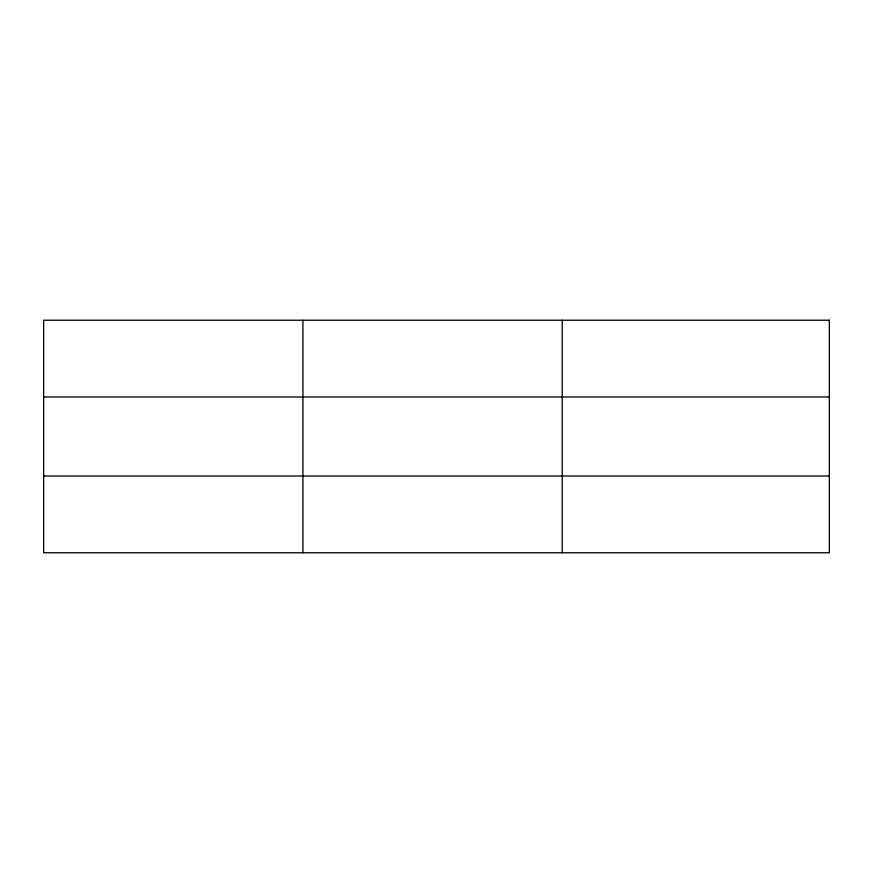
<?xml version="1.0" encoding="UTF-8"?>
<svg xmlns="http://www.w3.org/2000/svg" width="873" height="873" viewBox="0 0 873 873"><rect width="100%" height="100%" fill="white"/><g stroke="black" fill="none" stroke-linecap="round" stroke-linejoin="round"><path stroke-width="1.31" d="M302.931 552.762L302.931 320.238M562.212 552.762L562.212 320.238M43.65 396.975L829.35 396.975M43.65 476.025L829.35 476.025M829.35 320.238L829.35 552.762L43.65 552.762L43.65 320.238L829.35 320.238"/></g></svg>
